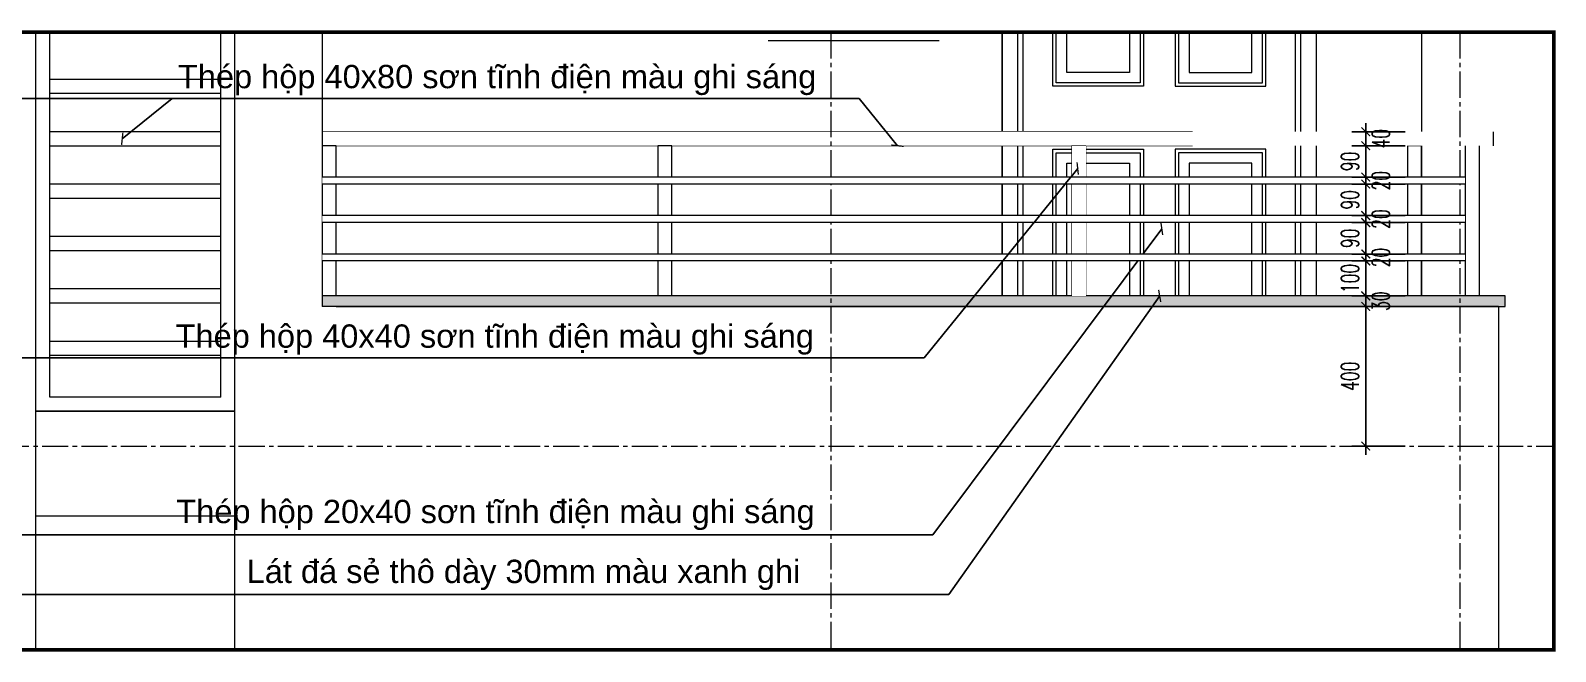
# Model space of a CAD drawing. Header units: millimetres. Extents: x -229618 to 2906, y -178063 to 96806.
# Drawn here: x -61106 to -56743, y -53590 to -51812 of the extents above; entities that cross this region are included whole.
import ezdxf
from ezdxf.xclip import XClip

# ---------------------------------------------------------------- set-up
doc = ezdxf.new("R2010")
doc.units = ezdxf.units.MM
doc.header["$LTSCALE"] = 200
doc.header["$MEASUREMENT"] = 0
doc.header["$XCLIPFRAME"] = 0
doc.set_wipeout_variables(frame=1)
doc.header["$PDMODE"] = 3
doc.header["$PDSIZE"] = 50
doc.linetypes.add('CENTER2', pattern=[1.125, 0.75, -0.125, 0.125, -0.125])
doc.linetypes.add('DASHED2', pattern=[0.375, 0.25, -0.125])
doc.layers.get('0').update_dxf_attribs({"color": 95, "linetype": 'CONTINUOUS'})
doc.layers.get('DEFPOINTS').update_dxf_attribs({"linetype": 'CONTINUOUS'})
doc.layers.add('DIM', color=251, linetype='CONTINUOUS')
doc.layers.add('TEXT', color=33, linetype='CONTINUOUS')
for name, color, linetype, lineweight in [('hatch', 250, 'CONTINUOUS', 5), ('khuat', 8, 'DASHED2', 15), ('nho', 252, 'CONTINUOUS', 15), ('thay', 7, 'CONTINUOUS', 18), ('tim', 18, 'CENTER2', 9)]:
    doc.layers.add(name, color=color, linetype=linetype, lineweight=lineweight)
doc.styles.add('Arial iso', font='vnarial_0.ttf')
doc.styles.add('Scale', font='vnsimli.shx', dxfattribs={"width": 0.65, "bigfont": 'bigfont.shx'})
doc.dimstyles.new('Scale', dxfattribs={"dimscale": 75, "dimtxt": 2, "dimasz": 1, "dimexe": 1.6, "dimexo": 0, "dimgap": 0.8, "dimtad": 1, "dimdec": 0, "dimzin": 0, "dimdsep": 46, "dimtxsty": 'Scale', "dimblk": 'ARCHTICK', "dimcen": 0.1, "dimdle": 1, "dimclrd": 256, "dimclre": 256, "dimclrt": 3, "dimadec": 0, "dimazin": 0, "dimtfac": 1, "dimtdec": 0, "dimtix": 1, "dimtmove": 2, "dimatfit": 3, "dimldrblk": 'ARCHTICK', "dimfxl": 0, "dimtolj": 1, "dimtzin": 0, "dimarcsym": 0})

# ---------------------------------------------------------------- blocks, each defined once
blk = doc.blocks.new('D1')
for p, q in [((855, 2155), (45, 2155)), ((45, 0), (45, 2155)), ((60, 0), (60, 2140)), ((840, 2140), (60, 2140)), ((840, 0), (840, 2140)), ((855, 0), (855, 2155)), ((0, 0), (900, 0))]:
    blk.add_line(p, q)
for points in [[(900, 0), (900, 2200), (0, 2200), (0, 0)], [(405, 2040), (405, 1780), (145, 1780), (145, 2040), (405, 2040)], [(495, 2040), (495, 1780), (755, 1780), (755, 2040), (495, 2040)], [(405, 1690), (405, 1030), (145, 1030), (145, 1690), (405, 1690)], [(495, 1690), (495, 1030), (755, 1030), (755, 1690), (495, 1690)], [(45.2, 1220.2), (45.2, 1290.2)], [(405, 850), (405, 190), (145, 190), (145, 850), (405, 850)], [(495, 850), (495, 190), (755, 190), (755, 850), (495, 850)]]:
    blk.add_lwpolyline(points)
for points in [[(395, 2030), (395, 1790), (155, 1790), (155, 2030)], [(505, 2030), (505, 1790), (745, 1790), (745, 2030)], [(365, 2000), (365, 1820), (185, 1820), (185, 2000)], [(535, 2000), (535, 1820), (715, 1820), (715, 2000)], [(395, 1680), (395, 1040), (155, 1040), (155, 1680)], [(505, 1680), (505, 1040), (745, 1040), (745, 1680)], [(365, 1650), (365, 1070), (185, 1070), (185, 1650)], [(535, 1650), (535, 1070), (715, 1070), (715, 1650)], [(395, 840), (395, 200), (155, 200), (155, 840)], [(505, 840), (505, 200), (745, 200), (745, 840)], [(365, 810), (365, 230), (185, 230), (185, 810)], [(535, 810), (535, 230), (715, 230), (715, 810)]]:
    blk.add_lwpolyline(points, close=True)
at = {"const_width": 7.5}
for points in [[(45.2, 1891.9), (45.2, 1961.9)], [(45.2, 177.8), (45.2, 247.8)]]:
    blk.add_lwpolyline(points, dxfattribs=at)
blk = doc.blocks.new('_ArchTick')
at = {"color": 0, "linetype": 'ByBlock', "const_width": 0.15}
blk.add_lwpolyline([(-0.5, -0.5), (0.5, 0.5)], dxfattribs=at)
blk = doc.blocks.new('*D1322')
at = {"layer": 'DEFPOINTS', "color": 0}
for p in [(-57285.6, -52141.9), (-57173.2, -52101.9), (-57173.2, -52141.9)]:
    blk.add_point(p, dxfattribs=at)
at = {"layer": 'nho', "lineweight": -2}
for p, q in [((-57285.6, -52076.9), (-57285.6, -52166.9)), ((-57173.2, -52101.9), (-57325.6, -52101.9)), ((-57173.2, -52141.9), (-57325.6, -52141.9))]:
    blk.add_line(p, q, dxfattribs=at)
at = {"layer": 'nho', "lineweight": -2, "xscale": 25, "yscale": 25, "zscale": 25}
for p, rotation in [((-57285.6, -52101.9), 90), ((-57285.6, -52141.9), 270)]:
    blk.add_blockref('_ArchTick', p, dxfattribs=dict(at, rotation=rotation))
at = {"layer": 'nho', "color": 3, "insert": (-57242.6, -52121.9), "char_height": 50, "attachment_point": 5, "rotation": 90, "style": 'Scale'}
blk.add_mtext('\\A1;40', dxfattribs=at)
blk = doc.blocks.new('*D1323')
at = {"layer": 'DEFPOINTS', "color": 0}
for p in [(-57173.2, -52141.9), (-57285.6, -52231.9), (-57173.2, -52231.9)]:
    blk.add_point(p, dxfattribs=at)
at = {"layer": 'DIM', "lineweight": -2}
for p, q in [((-57173.2, -52141.9), (-57325.6, -52141.9)), ((-57285.6, -52141.9), (-57285.6, -52116.9)), ((-57285.6, -52141.9), (-57285.6, -52231.9)), ((-57173.2, -52231.9), (-57325.6, -52231.9)), ((-57285.6, -52231.9), (-57285.6, -52256.9))]:
    blk.add_line(p, q, dxfattribs=at)
at = {"layer": 'DIM', "lineweight": -2, "xscale": 25, "yscale": 25, "zscale": 25}
for p, rotation in [((-57285.6, -52141.9), 270), ((-57285.6, -52231.9), 90)]:
    blk.add_blockref('_ArchTick', p, dxfattribs=dict(at, rotation=rotation))
at = {"layer": 'DIM', "color": 3, "insert": (-57330.6, -52186.9), "char_height": 50, "attachment_point": 5, "rotation": 90, "style": 'Scale'}
blk.add_mtext('\\A1;90', dxfattribs=at)
blk = doc.blocks.new('*D1324')
at = {"layer": 'DEFPOINTS', "color": 0}
for p in [(-57173.2, -52251.9), (-57285.6, -52341.9), (-57173.2, -52341.9)]:
    blk.add_point(p, dxfattribs=at)
at = {"layer": 'DIM', "lineweight": -2}
for p, q in [((-57285.6, -52251.9), (-57285.6, -52226.9)), ((-57173.2, -52251.9), (-57325.6, -52251.9)), ((-57285.6, -52251.9), (-57285.6, -52341.9)), ((-57173.2, -52341.9), (-57325.6, -52341.9)), ((-57285.6, -52341.9), (-57285.6, -52366.9))]:
    blk.add_line(p, q, dxfattribs=at)
at = {"layer": 'DIM', "lineweight": -2, "xscale": 25, "yscale": 25, "zscale": 25}
for p, rotation in [((-57285.6, -52251.9), 270), ((-57285.6, -52341.9), 90)]:
    blk.add_blockref('_ArchTick', p, dxfattribs=dict(at, rotation=rotation))
at = {"layer": 'DIM', "color": 3, "insert": (-57330.6, -52296.9), "char_height": 50, "attachment_point": 5, "rotation": 90, "style": 'Scale'}
blk.add_mtext('\\A1;90', dxfattribs=at)
blk = doc.blocks.new('*D1325')
at = {"layer": 'DEFPOINTS', "color": 0}
for p in [(-57173.2, -52361.9), (-57285.6, -52451.9), (-57173.2, -52451.9)]:
    blk.add_point(p, dxfattribs=at)
at = {"layer": 'DIM', "lineweight": -2}
for p, q in [((-57285.6, -52361.9), (-57285.6, -52336.9)), ((-57173.2, -52361.9), (-57325.6, -52361.9)), ((-57285.6, -52361.9), (-57285.6, -52451.9)), ((-57173.2, -52451.9), (-57325.6, -52451.9)), ((-57285.6, -52451.9), (-57285.6, -52476.9))]:
    blk.add_line(p, q, dxfattribs=at)
at = {"layer": 'DIM', "lineweight": -2, "xscale": 25, "yscale": 25, "zscale": 25}
for p, rotation in [((-57285.6, -52361.9), 270), ((-57285.6, -52451.9), 90)]:
    blk.add_blockref('_ArchTick', p, dxfattribs=dict(at, rotation=rotation))
at = {"layer": 'DIM', "color": 3, "insert": (-57330.6, -52406.9), "char_height": 50, "attachment_point": 5, "rotation": 90, "style": 'Scale'}
blk.add_mtext('\\A1;90', dxfattribs=at)
blk = doc.blocks.new('*D1326')
at = {"layer": 'DEFPOINTS', "color": 0}
for p in [(-57173.2, -52471.9), (-57285.6, -52571.9), (-57173.2, -52571.9)]:
    blk.add_point(p, dxfattribs=at)
at = {"layer": 'DIM', "lineweight": -2}
for p, q in [((-57285.6, -52471.9), (-57285.6, -52446.9)), ((-57173.2, -52471.9), (-57325.6, -52471.9)), ((-57285.6, -52471.9), (-57285.6, -52571.9)), ((-57173.2, -52571.9), (-57325.6, -52571.9)), ((-57285.6, -52571.9), (-57285.6, -52596.9))]:
    blk.add_line(p, q, dxfattribs=at)
at = {"layer": 'DIM', "lineweight": -2, "xscale": 25, "yscale": 25, "zscale": 25}
for p, rotation in [((-57285.6, -52471.9), 270), ((-57285.6, -52571.9), 90)]:
    blk.add_blockref('_ArchTick', p, dxfattribs=dict(at, rotation=rotation))
at = {"layer": 'DIM', "color": 3, "insert": (-57330.6, -52521.9), "char_height": 50, "attachment_point": 5, "rotation": 90, "style": 'Scale'}
blk.add_mtext('\\A1;100', dxfattribs=at)
blk = doc.blocks.new('*D1327')
at = {"layer": 'DEFPOINTS', "color": 0}
for p in [(-57173.2, -52571.9), (-57285.6, -52601.9), (-57173.2, -52601.9)]:
    blk.add_point(p, dxfattribs=at)
at = {"layer": 'DIM', "lineweight": -2}
for p, q in [((-57173.2, -52571.9), (-57325.6, -52571.9)), ((-57285.6, -52571.9), (-57285.6, -52546.9)), ((-57285.6, -52571.9), (-57285.6, -52601.9)), ((-57173.2, -52601.9), (-57325.6, -52601.9)), ((-57285.6, -52601.9), (-57285.6, -52626.9))]:
    blk.add_line(p, q, dxfattribs=at)
at = {"layer": 'DIM', "lineweight": -2, "xscale": 25, "yscale": 25, "zscale": 25}
for p, rotation in [((-57285.6, -52571.9), 270), ((-57285.6, -52601.9), 90)]:
    blk.add_blockref('_ArchTick', p, dxfattribs=dict(at, rotation=rotation))
at = {"layer": 'DIM', "color": 3, "insert": (-57242.6, -52586.9), "char_height": 50, "attachment_point": 5, "rotation": 90, "style": 'Scale'}
blk.add_mtext('\\A1;30', dxfattribs=at)
blk = doc.blocks.new('*D1328')
at = {"layer": 'DEFPOINTS', "color": 0}
for p in [(-57173.2, -52601.9), (-57285.6, -53001.9), (-57173.2, -53001.9)]:
    blk.add_point(p, dxfattribs=at)
at = {"layer": 'DIM', "lineweight": -2}
for p, q in [((-57285.6, -52576.9), (-57285.6, -53026.9)), ((-57173.2, -52601.9), (-57325.6, -52601.9)), ((-57173.2, -53001.9), (-57325.6, -53001.9))]:
    blk.add_line(p, q, dxfattribs=at)
at = {"layer": 'DIM', "lineweight": -2, "xscale": 25, "yscale": 25, "zscale": 25}
for p, rotation in [((-57285.6, -52601.9), 90), ((-57285.6, -53001.9), 270)]:
    blk.add_blockref('_ArchTick', p, dxfattribs=dict(at, rotation=rotation))
at = {"layer": 'DIM', "color": 3, "insert": (-57330.6, -52801.9), "char_height": 50, "attachment_point": 5, "rotation": 90, "style": 'Scale'}
blk.add_mtext('\\A1;400', dxfattribs=at)
blk = doc.blocks.new('*D1394')
at = {"layer": 'DEFPOINTS', "color": 0}
for p in [(-57285.6, -52251.9), (-57173.2, -52231.9), (-57173.2, -52251.9)]:
    blk.add_point(p, dxfattribs=at)
at = {"layer": 'DIM', "lineweight": -2}
for p, q in [((-57285.6, -52231.9), (-57285.6, -52206.9)), ((-57173.2, -52231.9), (-57325.6, -52231.9)), ((-57173.2, -52251.9), (-57325.6, -52251.9)), ((-57285.6, -52231.9), (-57285.6, -52251.9)), ((-57285.6, -52251.9), (-57285.6, -52276.9))]:
    blk.add_line(p, q, dxfattribs=at)
at = {"layer": 'DIM', "lineweight": -2, "xscale": 25, "yscale": 25, "zscale": 25}
for p, rotation in [((-57285.6, -52231.9), 270), ((-57285.6, -52251.9), 90)]:
    blk.add_blockref('_ArchTick', p, dxfattribs=dict(at, rotation=rotation))
at = {"layer": 'DIM', "color": 3, "insert": (-57242.6, -52241.9), "char_height": 50, "attachment_point": 5, "rotation": 90, "style": 'Scale'}
blk.add_mtext('\\A1;20', dxfattribs=at)
blk = doc.blocks.new('*D1395')
at = {"layer": 'DEFPOINTS', "color": 0}
for p in [(-57173.2, -52341.9), (-57285.6, -52361.9), (-57173.2, -52361.9)]:
    blk.add_point(p, dxfattribs=at)
at = {"layer": 'DIM', "lineweight": -2}
for p, q in [((-57285.6, -52341.9), (-57285.6, -52316.9)), ((-57173.2, -52341.9), (-57325.6, -52341.9)), ((-57285.6, -52341.9), (-57285.6, -52361.9)), ((-57173.2, -52361.9), (-57325.6, -52361.9)), ((-57285.6, -52361.9), (-57285.6, -52386.9))]:
    blk.add_line(p, q, dxfattribs=at)
at = {"layer": 'DIM', "lineweight": -2, "xscale": 25, "yscale": 25, "zscale": 25}
for p, rotation in [((-57285.6, -52341.9), 270), ((-57285.6, -52361.9), 90)]:
    blk.add_blockref('_ArchTick', p, dxfattribs=dict(at, rotation=rotation))
at = {"layer": 'DIM', "color": 3, "insert": (-57242.6, -52351.9), "char_height": 50, "attachment_point": 5, "rotation": 90, "style": 'Scale'}
blk.add_mtext('\\A1;20', dxfattribs=at)
blk = doc.blocks.new('*D1396')
at = {"layer": 'DEFPOINTS', "color": 0}
for p in [(-57285.6, -52471.9), (-57173.2, -52451.9), (-57173.2, -52471.9)]:
    blk.add_point(p, dxfattribs=at)
at = {"layer": 'DIM', "lineweight": -2}
for p, q in [((-57285.6, -52451.9), (-57285.6, -52426.9)), ((-57173.2, -52451.9), (-57325.6, -52451.9)), ((-57173.2, -52471.9), (-57325.6, -52471.9)), ((-57285.6, -52451.9), (-57285.6, -52471.9)), ((-57285.6, -52471.9), (-57285.6, -52496.9))]:
    blk.add_line(p, q, dxfattribs=at)
at = {"layer": 'DIM', "lineweight": -2, "xscale": 25, "yscale": 25, "zscale": 25}
for p, rotation in [((-57285.6, -52451.9), 270), ((-57285.6, -52471.9), 90)]:
    blk.add_blockref('_ArchTick', p, dxfattribs=dict(at, rotation=rotation))
at = {"layer": 'DIM', "color": 3, "insert": (-57242.6, -52461.9), "char_height": 50, "attachment_point": 5, "rotation": 90, "style": 'Scale'}
blk.add_mtext('\\A1;20', dxfattribs=at)

msp = doc.modelspace()

# ---------------------------------------------------------------- hatches: boundary and pattern name
at = {"layer": 'hatch'}
h = msp.add_hatch(dxfattribs=at)
h.set_pattern_fill('CATTHO', color=256, scale=15, angle=90, style=0)
h.set_pattern_definition([(52.5, (-56886.317, -52601.944), (28.90236, -0.9449), [4.5, -22.8, 0, -25.5, 0, -24.375]), (82.5, (-56886.317, -52601.944), (42.3322, 26.54665), [4.5, -12.3, 0, -20.55, 0, -7.875]), (122.5, (-56886.317, -52620.394), (0.08489, 46.71213), [4.5, -7.5, 0, -27, 0, -35.25]), (132.5, (-56886.317, -52620.394), (13.16513, 45.0919), [4.5, -3.75, 0, -17.7, 0, -20.25])])
h.paths.add_polyline_path([(-60271.3, -52571.9), (-56886.3, -52571.9), (-56886.3, -52601.9), (-60231.3, -52601.9), (-60271.3, -52601.9)])

# ---------------------------------------------------------------- linework, layer by layer
at = {"layer": 'nho', "linetype": 'Continuous'}
msp.add_line((-61051.3, -52861.9), (-61051.3, -51817.1), dxfattribs=at)
for points in [[(-60561.3, -52861.9), (-60561.3, -51817.1)], [(-58506, -51841.9), (-58996, -51841.9)], [(-60561.3, -51951.9), (-61051.3, -51951.9)], [(-61051.3, -51991.9), (-60561.3, -51991.9)], [(-60561.3, -52101.9), (-61051.3, -52101.9)], [(-61051.3, -52141.9), (-60561.3, -52141.9)], [(-60561.3, -52251.9), (-61051.3, -52251.9)], [(-61051.3, -52291.9), (-60561.3, -52291.9)], [(-60561.3, -52401.9), (-61051.3, -52401.9)], [(-61051.3, -52441.9), (-60561.3, -52441.9)], [(-60561.3, -52551.9), (-61051.3, -52551.9)], [(-61051.3, -52591.9), (-60561.3, -52591.9)], [(-60561.3, -52701.9), (-61051.3, -52701.9)], [(-61051.3, -52741.9), (-60561.3, -52741.9)], [(-60561.3, -52861.9), (-61051.3, -52861.9)], [(-61091.3, -52901.9), (-60521.3, -52901.9)]]:
    msp.add_lwpolyline(points, dxfattribs=at)
at = {"layer": 'nho'}
for points in [[(-59311.3, -52601.9), (-59311.3, -52601.9), (-59271.3, -52601.9)], [(-58126.3, -52601.9), (-58126.3, -52601.9), (-58086.3, -52601.9)], [(-57166.4, -52601.9), (-57166.4, -52601.9), (-57126.4, -52601.9)]]:
    msp.add_lwpolyline(points, dxfattribs=at)
at = {"layer": 'thay'}
msp.add_line((-61091.3, -53584.7), (-61091.3, -51817.1), dxfattribs=at)
at = {"layer": 'thay', "linetype": 'Continuous'}
for p, q in [((-57126.4, -51817.1), (-57126.4, -52571.9)), ((-57781.3, -52101.9), (-60271.3, -52101.9)), ((-57781.3, -52141.9), (-60271.3, -52141.9)), ((-56906.3, -52601.9), (-60271.3, -52601.9)), ((-56906.3, -52601.9), (-56906.3, -53584.7)), ((-60521.3, -52901.9), (-61091.3, -52901.9)), ((-60521.3, -53201.9), (-61091.3, -53201.9))]:
    msp.add_line(p, q, dxfattribs=at)
for points in [[(-60521.3, -53584.7), (-60521.3, -51817.1)], [(-58326.3, -51817.1), (-58326.3, -52571.9)], [(-57426.3, -52571.9), (-57426.3, -51817.1)]]:
    msp.add_lwpolyline(points, dxfattribs=at)
at = {"layer": 'thay'}
for points in [[(-57126.4, -52571.9), (-57126.4, -52141.9), (-57166.4, -52141.9), (-57166.4, -52571.9)], [(-60231.3, -52601.9), (-56886.3, -52601.9), (-56886.3, -52571.9), (-60271.3, -52571.9), (-60271.3, -52601.9)]]:
    msp.add_lwpolyline(points, dxfattribs=at)
at = {"layer": 'tim', "ltscale": 0.5}
msp.add_line((-62873.1, -53001.9), (-56747.7, -53001.9), dxfattribs=at)

# ---------------------------------------------------------------- block references
at = {"layer": 'hatch', "linetype": 'Continuous'}
ref = msp.add_blockref('D1', (-57426.3, -53001.9), dxfattribs=dict(at, xscale=-1))
XClip(ref).set_block_clipping_path([(0.0000336062, 429.999852115), (900.0000336062, 1184.8582613403)])

# ---------------------------------------------------------------- texts
at = {"layer": 'TEXT', "style": 'Arial iso'}
for s, p in [('ThÐp hép 40x80 s¬n tÜnh ®iÖn mµu ghi s¸ng', (-60684.3, -51977.3)), ('ThÐp hép 40x40 s¬n tÜnh ®iÖn mµu ghi s¸ng', (-60691, -52720.1)), ('ThÐp hép 20x40 s¬n tÜnh ®iÖn mµu ghi s¸ng', (-60688.9, -53222.2)), ('L¸t ®¸ sÎ th« dµy 30mm mµu xanh ghi', (-60487.7, -53393.7))]:
    msp.add_text(s, height=66.667, dxfattribs=at).set_placement(p)

# ---------------------------------------------------------------- dimensions: what is measured, and where the dimension line sits
at = {"layer": 'DIM'}
for base, p1, p2, picture, middle in [((-57285.6, -52341.9), (-57173.2, -52251.9), (-57173.2, -52341.9), '*D1324', (-57330.6, -52296.9)), ((-57285.6, -52451.9), (-57173.2, -52361.9), (-57173.2, -52451.9), '*D1325', (-57330.6, -52406.9)), ((-57285.6, -52571.9), (-57173.2, -52471.9), (-57173.2, -52571.9), '*D1326', (-57330.6, -52521.9)), ((-57285.6, -53001.9), (-57173.2, -52601.9), (-57173.2, -53001.9), '*D1328', (-57330.6, -52801.9))]:
    dim = msp.add_linear_dim(base=base, p1=p1, p2=p2, angle=90, dimstyle='Scale', override={"dimscale": 25}, dxfattribs=at)
    dim.commit()
    dim.dimension.update_dxf_attribs({"geometry": picture, "text_midpoint": middle})
dim = msp.add_linear_dim(base=(-57285.6, -52601.9), p1=(-57173.2, -52571.9), p2=(-57173.2, -52601.9), angle=90, dimstyle='Scale', override={"dimscale": 25}, dxfattribs=at)
dim.commit()
dim.dimension.update_dxf_attribs({"geometry": '*D1327', "text_midpoint": (-57242.6, -52586.9), "dimtype": 160})

# ---------------------------------------------------------------- leaders
for points in [[(-62688.1, -52341.9), (-61701.9, -53255.4), (-59340, -53255.4)], [(-57869.2, -52380.1), (-58524.7, -53255.4), (-60386.7, -53255.4)], [(-57875.3, -52571.9), (-58478.9, -53426.8), (-60453.5, -53426.8)], [(-62587.8, -52586.9), (-61768.7, -53426.8), (-59462.6, -53426.8)]]:
    msp.add_leader(points, dimstyle='Scale', override={"dimscale": 25}, dxfattribs=at)

# ---------------------------------------------------------------- next in the draw order: wipeouts: each hides what was drawn before it
msp.add_wipeout([(-56921.3, -52101.9), (-56921.3, -52141.9), (-60271.3, -52141.9), (-60271.3, -52101.9)]).dxf.layer = 'thay'

# ---------------------------------------------------------------- next in the draw order: linework, layer by layer
at = {"layer": 'khuat', "color": 5, "const_width": 10}
msp.add_lwpolyline([(-56747.7, -51817.1), (-61448.3, -51817.1), (-61448.3, -53584.7), (-56747.7, -53584.7)], close=True, dxfattribs=at)
at = {"layer": 'thay', "linetype": 'Continuous'}
for p, q in [((-57001.3, -52141.9), (-57001.3, -52571.9)), ((-56961.3, -52141.9), (-56961.3, -52571.9))]:
    msp.add_line(p, q, dxfattribs=at)
at = {"layer": 'thay'}
msp.add_line((-56921.3, -52101.9), (-56921.3, -52141.9), dxfattribs=at)
at = {"layer": 'thay', "linetype": 'Continuous'}
msp.add_lwpolyline([(-60271.3, -51817.1), (-60271.3, -52601.9)], dxfattribs=at)
at = {"layer": 'thay'}
for points in [[(-60231.3, -52571.9), (-60231.3, -52141.9), (-60271.3, -52141.9), (-60271.3, -52571.9)], [(-59271.3, -52571.9), (-59271.3, -52141.9), (-59311.3, -52141.9), (-59311.3, -52571.9)], [(-58086.3, -52571.9), (-58086.3, -52141.9), (-58126.3, -52141.9), (-58126.3, -52571.9)]]:
    msp.add_lwpolyline(points, dxfattribs=at)
at = {"layer": 'tim', "ltscale": 0.5}
for p, q in [((-58816.3, -51817.1), (-58816.3, -53584.7)), ((-57016.3, -51817.1), (-57016.3, -53584.7))]:
    msp.add_line(p, q, dxfattribs=at)

# ---------------------------------------------------------------- next in the draw order: dimensions: what is measured, and where the dimension line sits
at = {"layer": 'DIM'}
dim = msp.add_linear_dim(base=(-57285.6, -52231.9), p1=(-57173.2, -52141.9), p2=(-57173.2, -52231.9), angle=90, dimstyle='Scale', override={"dimscale": 25}, dxfattribs=at)
dim.commit()
dim.dimension.update_dxf_attribs({"geometry": '*D1323', "text_midpoint": (-57330.6, -52186.9)})
at = {"layer": 'nho'}
dim = msp.add_linear_dim(base=(-57285.6, -52141.9), p1=(-57173.2, -52101.9), p2=(-57173.2, -52141.9), angle=90, dimstyle='Scale', override={"dimscale": 25}, dxfattribs=at)
dim.commit()
dim.dimension.update_dxf_attribs({"geometry": '*D1322', "text_midpoint": (-57242.6, -52121.9), "dimtype": 160})

# ---------------------------------------------------------------- next in the draw order: leaders
at = {"layer": 'DIM'}
for points in [[(-62635.5, -52121.9), (-62501.7, -52006.5), (-59213.6, -52006.5)], [(-58625.4, -52141.9), (-58735.2, -52006.5), (-61897.8, -52006.5)], [(-60843.7, -52121.9), (-60700.8, -52006.5), (-58735.2, -52006.5)]]:
    msp.add_leader(points, dimstyle='Scale', override={"dimscale": 25}, dxfattribs=at)

# ---------------------------------------------------------------- next in the draw order: wipeouts: each hides what was drawn before it
msp.add_wipeout([(-58086.3, -52141.9), (-58086.3, -52571.9), (-58126.3, -52571.9), (-58126.3, -52141.9)]).dxf.layer = 'thay'

# ---------------------------------------------------------------- next in the draw order: wipeouts: each hides what was drawn before it
at = {"linetype": 'Continuous'}
for points in [[(-60271.3, -52231.9), (-60271.3, -52251.9), (-57001.3, -52251.9), (-57001.3, -52231.9)], [(-60271.3, -52341.9), (-60271.3, -52361.9), (-57001.3, -52361.9), (-57001.3, -52341.9)], [(-60271.3, -52451.9), (-60271.3, -52471.9), (-57001.3, -52471.9), (-57001.3, -52451.9)]]:
    msp.add_wipeout(points, dxfattribs=at).dxf.layer = 'nho'

# ---------------------------------------------------------------- next in the draw order: linework, layer by layer
at = {"layer": 'nho', "linetype": 'Continuous'}
for p, q in [((-57001.3, -52231.9), (-60271.3, -52231.9)), ((-57001.3, -52251.9), (-60271.3, -52251.9)), ((-57001.3, -52341.9), (-60271.3, -52341.9)), ((-57001.3, -52361.9), (-60271.3, -52361.9)), ((-57001.3, -52451.9), (-60271.3, -52451.9)), ((-57001.3, -52471.9), (-60271.3, -52471.9))]:
    msp.add_line(p, q, dxfattribs=at)

# ---------------------------------------------------------------- next in the draw order: dimensions: what is measured, and where the dimension line sits
at = {"layer": 'DIM'}
for base, p1, p2, picture, middle in [((-57285.6, -52251.9), (-57173.2, -52231.9), (-57173.2, -52251.9), '*D1394', (-57242.6, -52241.9)), ((-57285.6, -52361.9), (-57173.2, -52341.9), (-57173.2, -52361.9), '*D1395', (-57242.6, -52351.9)), ((-57285.6, -52471.9), (-57173.2, -52451.9), (-57173.2, -52471.9), '*D1396', (-57242.6, -52461.9))]:
    dim = msp.add_linear_dim(base=base, p1=p1, p2=p2, angle=90, dimstyle='Scale', override={"dimscale": 25}, dxfattribs=at)
    dim.commit()
    dim.dimension.update_dxf_attribs({"geometry": picture, "text_midpoint": middle, "dimtype": 160})

# ---------------------------------------------------------------- next in the draw order: leaders
for points in [[(-62656.2, -52213.9), (-62087.1, -52749.4), (-59213.6, -52749.4)], [(-58109.9, -52207.1), (-58549.6, -52749.4), (-61587.9, -52749.4)]]:
    msp.add_leader(points, dimstyle='Scale', override={"dimscale": 25}, dxfattribs=at)

doc.saveas('drawing.dxf')
